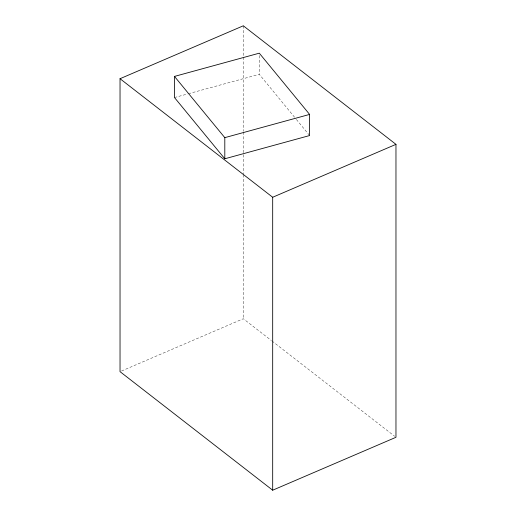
<?xml version="1.0" encoding="UTF-8"?>
<svg xmlns="http://www.w3.org/2000/svg" width="516" height="516" viewBox="0 0 516 516"><rect width="100%" height="100%" fill="white"/><g stroke="black" fill="none" stroke-linecap="round" stroke-linejoin="round"><path stroke-width="0.39" stroke-dasharray="2.58 1.94" d="M121.512 371.017L243.313 318.74L271.3 340.47M174.479 97.55L187.585 93.957M188.353 93.744L259.29 74.31L295.894 118.848M271.932 340.966L394.695 436.297M296.397 119.467L309.613 135.547M259.29 55.528L259.29 74.31M243.313 25.8L243.313 56.379M243.313 57.186L243.313 131.225M243.313 132.031L243.313 173.879M243.313 174.685L243.313 318.74"/><path stroke-width="0.77" d="M120.034 78.709L243.313 25.8L395.966 144.351L395.966 437.291L272.687 490.2L120.034 371.649L120.034 78.709L272.687 197.26L272.687 490.2M272.687 197.26L395.966 144.351M174.479 76.413L259.29 53.18L309.613 114.417L309.613 135.547L224.802 158.78L174.479 97.55L174.479 76.413L224.802 137.649L224.802 158.78M224.802 137.649L309.613 114.417"/></g></svg>
